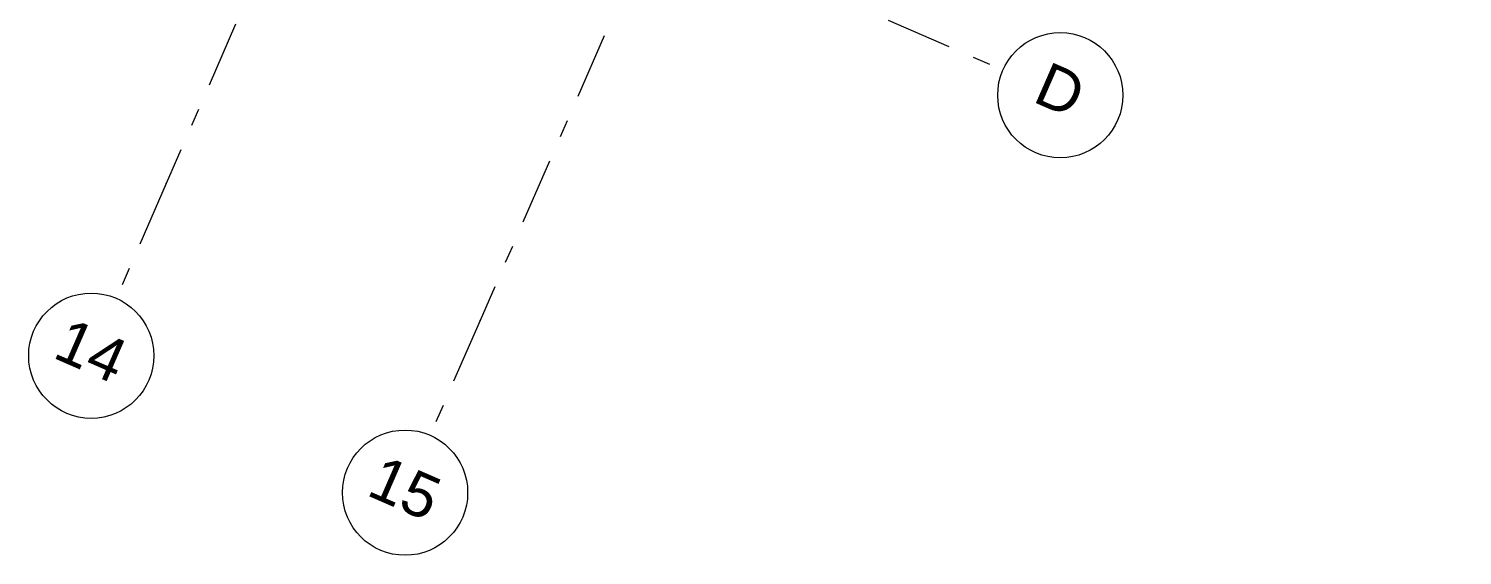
# Model space of a CAD drawing. Header units: millimetres. Extents: x -50172 to 90294, y -72116 to 25069.
# Drawn here: x 59998 to 71451, y -33138 to -28935 of the extents above; entities that cross this region are included whole.
import ezdxf
from ezdxf.enums import TextEntityAlignment as Align

# ---------------------------------------------------------------- set-up
doc = ezdxf.new("R2010")
doc.units = ezdxf.units.MM
doc.header["$MEASUREMENT"] = 0
doc.linetypes.add('Double Dashed', pattern=[1093.611073, 529.166651, -211.666656, 141.111112, -211.666656])
doc.layers.add('A-15-MG_Structural_Grid', color=7, linetype='Continuous')
doc.layers.add('New_A-15-MG_Structural_Grid', color=7, linetype='Continuous')
doc.layers.add('A-15-MG_Structural_Grid_Pen_No__163', color=7, linetype='Continuous', lineweight=0, true_color=0x750077)
doc.layers.add('New_A-15-MG_Structural_Grid_Pen_No__4', color=7, linetype='Continuous', lineweight=20)
doc.styles.add('GENERATED_STYLE_4', font='')
doc.styles.get('GENERATED_STYLE_4').set_extended_font_data('Swis721 BT')

# ---------------------------------------------------------------- blocks, each defined once
blk = doc.blocks.new('Standard grid marker_3')
at = {"layer": 'A-15-MG_Structural_Grid_Pen_No__163', "linetype": 'Double Dashed'}
blk.add_line((74255, 0), (75255, 0), dxfattribs=at)
at = {"layer": 'A-15-MG_Structural_Grid_Pen_No__163', "linetype": 'Continuous'}
blk.add_circle((75755, 0), 500, dxfattribs=at)
at = {"layer": 'A-15-MG_Structural_Grid_Pen_No__163', "style": 'GENERATED_STYLE_4'}
for tag, p in [('AC_MarkerText_1_0', (-500, 43)), ('AC_MarkerText_1_1', (75755, 43))]:
    blk.add_attdef(tag, text='', height=350, rotation=360, dxfattribs=at).set_placement(p, align=Align.MIDDLE_CENTER)
blk = doc.blocks.new('Standard grid marker_23')
at = {"layer": 'New_A-15-MG_Structural_Grid_Pen_No__4', "linetype": 'Double Dashed'}
for p, q in [((1000, 0), (29726, 0)), ((29726, 0), (30726, 0))]:
    blk.add_line(p, q, dxfattribs=at)
at = {"layer": 'New_A-15-MG_Structural_Grid_Pen_No__4', "linetype": 'Continuous'}
blk.add_circle((31226, 0), 500, dxfattribs=at)
at = {"layer": 'New_A-15-MG_Structural_Grid_Pen_No__4', "linetype": 'Double Dashed'}
blk.add_point((29726, 0), dxfattribs=at)
blk.add_point((29726, 0), dxfattribs=at)
at = {"layer": 'New_A-15-MG_Structural_Grid_Pen_No__4', "style": 'GENERATED_STYLE_4'}
for tag, p in [('AC_MarkerText_1_0', (-500, 36)), ('AC_MarkerText_1_1', (31226, 36))]:
    blk.add_attdef(tag, text='', height=350, rotation=90, dxfattribs=at).set_placement(p, align=Align.MIDDLE_CENTER)

msp = doc.modelspace()

# ---------------------------------------------------------------- block references
at = {"layer": 'A-15-MG_Structural_Grid', "color": 8, "linetype": 'Continuous', "lineweight": 15}
ref = msp.add_blockref('Standard grid marker_3', (-1201.2, 813.7), dxfattribs=dict(at, zscale=1000, rotation=336.440411583993))
ref.add_attrib('AC_MarkerText_1_1', 'D', dxfattribs={"layer": 'A-15-MG_Structural_Grid_Pen_No__163', "color": 216, "true_color": 0x750077, "height": 350, "rotation": 336.44041, "style": 'GENERATED_STYLE_4'}).set_placement((68239.1, -29422.2), align=Align.MIDDLE_CENTER)
at = {"layer": 'New_A-15-MG_Structural_Grid', "color": 8, "linetype": 'Continuous', "lineweight": 15}
ref = msp.add_blockref('Standard grid marker_23', (72978.9, -2921.6), dxfattribs=dict(at, zscale=1000, rotation=246.4404115839982))
ref.add_attrib('AC_MarkerText_1_1', '14', dxfattribs={"layer": 'New_A-15-MG_Structural_Grid_Pen_No__4', "color": 7, "height": 350, "rotation": 336.44041, "style": 'GENERATED_STYLE_4'}).set_placement((60497.8, -31503.5), align=Align.MIDDLE_CENTER)
ref = msp.add_blockref('Standard grid marker_23', (75485.9, -4014.8), dxfattribs=dict(at, zscale=1000, rotation=246.4404115839982))
ref.add_attrib('AC_MarkerText_1_1', '15', dxfattribs={"layer": 'New_A-15-MG_Structural_Grid_Pen_No__4', "color": 7, "height": 350, "rotation": 336.44041, "style": 'GENERATED_STYLE_4'}).set_placement((63004.8, -32601.1), align=Align.MIDDLE_CENTER)

doc.saveas('drawing.dxf')
